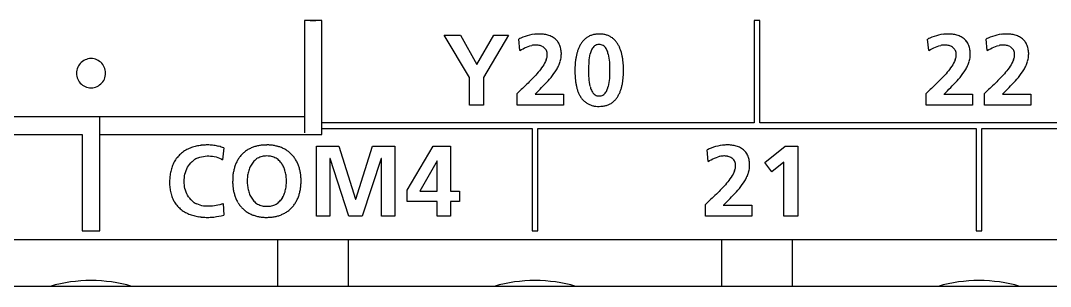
# Model space of a CAD drawing. Extents: x 168 to 388, y 259 to 356.
# Drawn here: x 300.75 to 318.42, y 277.77 to 282.32 of the extents above; entities that cross this region are included whole.
import ezdxf

# ---------------------------------------------------------------- set-up
doc = ezdxf.new("R2010")
doc.units = 0
doc.header["$MEASUREMENT"] = 0
doc.layers.get('0').update_dxf_attribs({"linetype": 'CONTINUOUS'})

msp = doc.modelspace()

# ---------------------------------------------------------------- linework, layer by layer
at = {"color": 7, "linetype": 'Continuous'}
for p, q in [((305.914, 282.318), (305.615, 282.318)), ((305.615, 282.318), (305.615, 280.398)), ((305.814, 282.317), (305.714, 282.317)), ((305.914, 280.368), (305.914, 282.318)), ((313.334, 282.318), (313.334, 280.568)), ((313.433, 282.318), (313.334, 282.318)), ((313.433, 280.568), (313.433, 282.318)), ((308.013, 282.068), (308.295, 282.068)), ((308.451, 281.344), (308.013, 282.068)), ((308.295, 282.068), (308.578, 281.565)), ((308.578, 281.565), (308.867, 282.068)), ((309.121, 282.068), (308.692, 281.344)), ((308.867, 282.068), (309.121, 282.068)), ((309.313, 281.804), (309.294, 282.003)), ((309.367, 282.036), (309.33, 282.02)), ((309.404, 282.049), (309.367, 282.036)), ((309.442, 282.06), (309.404, 282.049)), ((309.481, 282.07), (309.442, 282.06)), ((309.52, 282.078), (309.481, 282.07)), ((309.559, 282.084), (309.52, 282.078)), ((316.332, 281.804), (316.313, 282.003)), ((316.386, 282.036), (316.349, 282.02)), ((316.423, 282.049), (316.386, 282.036)), ((316.462, 282.06), (316.423, 282.049)), ((316.5, 282.07), (316.462, 282.06)), ((316.539, 282.078), (316.5, 282.07)), ((316.578, 282.084), (316.539, 282.078)), ((317.334, 281.804), (317.315, 282.003)), ((317.388, 282.036), (317.351, 282.02)), ((317.425, 282.049), (317.388, 282.036)), ((317.463, 282.06), (317.425, 282.049)), ((317.502, 282.07), (317.463, 282.06)), ((317.541, 282.078), (317.502, 282.07)), ((317.58, 282.084), (317.541, 282.078)), ((309.313, 281.804), (309.34, 281.821)), ((309.34, 281.821), (309.368, 281.837)), ((309.368, 281.837), (309.396, 281.852)), ((309.396, 281.852), (309.426, 281.865)), ((309.426, 281.865), (309.456, 281.876)), ((309.456, 281.876), (309.486, 281.886)), ((309.486, 281.886), (309.518, 281.893)), ((310.514, 281.716), (310.522, 281.75)), ((310.831, 281.745), (310.838, 281.711)), ((316.332, 281.804), (316.359, 281.821)), ((316.359, 281.821), (316.387, 281.837)), ((316.387, 281.837), (316.416, 281.852)), ((316.416, 281.852), (316.445, 281.865)), ((316.445, 281.865), (316.475, 281.876)), ((316.475, 281.876), (316.506, 281.886)), ((316.506, 281.886), (316.537, 281.893)), ((317.334, 281.804), (317.361, 281.821)), ((317.361, 281.821), (317.389, 281.837)), ((317.389, 281.837), (317.418, 281.852)), ((317.418, 281.852), (317.447, 281.865)), ((317.447, 281.865), (317.477, 281.876)), ((317.477, 281.876), (317.507, 281.886)), ((317.507, 281.886), (317.539, 281.893)), ((301.751, 281.564), (301.737, 281.542)), ((301.767, 281.585), (301.751, 281.564)), ((301.786, 281.603), (301.767, 281.585)), ((301.807, 281.62), (301.786, 281.603)), ((301.828, 281.634), (301.807, 281.62)), ((301.851, 281.646), (301.828, 281.634)), ((301.875, 281.655), (301.851, 281.646)), ((301.9, 281.662), (301.875, 281.655)), ((301.927, 281.667), (301.9, 281.662)), ((301.953, 281.668), (301.927, 281.667)), ((301.979, 281.667), (301.953, 281.668)), ((302.005, 281.663), (301.979, 281.667)), ((302.03, 281.656), (302.005, 281.663)), ((302.054, 281.647), (302.03, 281.656)), ((302.078, 281.635), (302.054, 281.647)), ((302.1, 281.621), (302.078, 281.635)), ((302.12, 281.605), (302.1, 281.621)), ((302.139, 281.587), (302.12, 281.605)), ((302.156, 281.566), (302.139, 281.587)), ((302.17, 281.544), (302.156, 281.566)), ((309.723, 281.563), (309.706, 281.536)), ((309.739, 281.591), (309.723, 281.563)), ((309.754, 281.619), (309.739, 281.591)), ((309.766, 281.649), (309.754, 281.619)), ((310.5, 281.542), (310.501, 281.577)), ((310.501, 281.577), (310.502, 281.611)), ((310.502, 281.611), (310.505, 281.646)), ((310.505, 281.646), (310.509, 281.681)), ((310.509, 281.681), (310.514, 281.716)), ((310.838, 281.711), (310.843, 281.676)), ((310.843, 281.676), (310.847, 281.641)), ((310.847, 281.641), (310.85, 281.606)), ((310.85, 281.606), (310.851, 281.571)), ((310.851, 281.571), (310.852, 281.536)), ((316.743, 281.563), (316.725, 281.536)), ((316.758, 281.591), (316.743, 281.563)), ((316.773, 281.619), (316.758, 281.591)), ((316.786, 281.649), (316.773, 281.619)), ((317.744, 281.563), (317.727, 281.536)), ((317.76, 281.591), (317.744, 281.563)), ((317.775, 281.619), (317.76, 281.591)), ((317.787, 281.649), (317.775, 281.619)), ((301.705, 281.443), (301.704, 281.417)), ((301.704, 281.417), (301.705, 281.391)), ((301.709, 281.469), (301.705, 281.443)), ((301.705, 281.391), (301.71, 281.365)), ((301.716, 281.494), (301.709, 281.469)), ((301.725, 281.519), (301.716, 281.494)), ((301.737, 281.542), (301.725, 281.519)), ((302.182, 281.522), (302.17, 281.544)), ((302.191, 281.497), (302.182, 281.522)), ((302.198, 281.472), (302.191, 281.497)), ((302.203, 281.446), (302.198, 281.472)), ((302.199, 281.367), (302.203, 281.393)), ((302.204, 281.42), (302.203, 281.446)), ((302.203, 281.393), (302.204, 281.419)), ((309.587, 281.385), (309.566, 281.361)), ((309.608, 281.409), (309.587, 281.385)), ((309.629, 281.433), (309.608, 281.409)), ((309.649, 281.458), (309.629, 281.433)), ((309.669, 281.483), (309.649, 281.458)), ((309.688, 281.509), (309.669, 281.483)), ((309.706, 281.536), (309.688, 281.509)), ((309.875, 281.378), (309.899, 281.41)), ((309.899, 281.41), (309.921, 281.443)), ((309.921, 281.443), (309.943, 281.476)), ((310.499, 281.507), (310.5, 281.542)), ((310.499, 281.472), (310.499, 281.507)), ((310.499, 281.437), (310.499, 281.472)), ((310.499, 281.402), (310.499, 281.437)), ((310.5, 281.367), (310.499, 281.402)), ((310.852, 281.397), (310.851, 281.362)), ((310.852, 281.536), (310.853, 281.501)), ((310.853, 281.432), (310.852, 281.397)), ((310.853, 281.501), (310.853, 281.466)), ((310.853, 281.466), (310.853, 281.432)), ((316.606, 281.385), (316.585, 281.361)), ((316.628, 281.409), (316.606, 281.385)), ((316.648, 281.433), (316.628, 281.409)), ((316.669, 281.458), (316.648, 281.433)), ((316.688, 281.483), (316.669, 281.458)), ((316.707, 281.509), (316.688, 281.483)), ((316.725, 281.536), (316.707, 281.509)), ((316.894, 281.378), (316.918, 281.41)), ((316.918, 281.41), (316.941, 281.443)), ((316.941, 281.443), (316.962, 281.476)), ((317.608, 281.385), (317.587, 281.361)), ((317.629, 281.409), (317.608, 281.385)), ((317.65, 281.433), (317.629, 281.409)), ((317.67, 281.458), (317.65, 281.433)), ((317.69, 281.483), (317.67, 281.458)), ((317.709, 281.509), (317.69, 281.483)), ((317.727, 281.536), (317.709, 281.509)), ((317.896, 281.378), (317.92, 281.41)), ((317.92, 281.41), (317.942, 281.443)), ((317.942, 281.443), (317.964, 281.476)), ((301.71, 281.365), (301.717, 281.339)), ((301.717, 281.339), (301.726, 281.315)), ((301.726, 281.315), (301.738, 281.293)), ((301.738, 281.293), (301.752, 281.271)), ((301.752, 281.271), (301.769, 281.25)), ((301.769, 281.25), (301.788, 281.232)), ((301.788, 281.232), (301.808, 281.215)), ((301.808, 281.215), (301.83, 281.201)), ((302.057, 281.191), (302.08, 281.202)), ((302.08, 281.202), (302.102, 281.217)), ((302.102, 281.217), (302.121, 281.233)), ((302.121, 281.233), (302.14, 281.251)), ((302.14, 281.251), (302.157, 281.272)), ((302.157, 281.272), (302.171, 281.294)), ((302.171, 281.294), (302.183, 281.317)), ((302.183, 281.317), (302.192, 281.341)), ((302.192, 281.341), (302.199, 281.367)), ((308.451, 280.87), (308.451, 281.344)), ((308.692, 281.344), (308.692, 280.87)), ((309.407, 281.202), (309.384, 281.18)), ((309.43, 281.224), (309.407, 281.202)), ((309.454, 281.246), (309.43, 281.224)), ((309.476, 281.269), (309.454, 281.246)), ((309.499, 281.291), (309.476, 281.269)), ((309.522, 281.314), (309.499, 281.291)), ((309.544, 281.337), (309.522, 281.314)), ((309.566, 281.361), (309.544, 281.337)), ((309.716, 281.199), (309.744, 281.228)), ((309.744, 281.228), (309.771, 281.257)), ((309.771, 281.257), (309.798, 281.286)), ((309.798, 281.286), (309.825, 281.316)), ((309.825, 281.316), (309.85, 281.347)), ((309.85, 281.347), (309.875, 281.378)), ((310.502, 281.332), (310.5, 281.367)), ((310.504, 281.297), (310.502, 281.332)), ((310.508, 281.262), (310.504, 281.297)), ((310.513, 281.227), (310.508, 281.262)), ((310.52, 281.193), (310.513, 281.227)), ((310.838, 281.223), (310.831, 281.189)), ((310.843, 281.257), (310.838, 281.223)), ((310.847, 281.292), (310.843, 281.257)), ((310.85, 281.327), (310.847, 281.292)), ((310.851, 281.362), (310.85, 281.327)), ((316.427, 281.202), (316.403, 281.18)), ((316.45, 281.224), (316.427, 281.202)), ((316.473, 281.246), (316.45, 281.224)), ((316.496, 281.269), (316.473, 281.246)), ((316.518, 281.291), (316.496, 281.269)), ((316.541, 281.314), (316.518, 281.291)), ((316.563, 281.337), (316.541, 281.314)), ((316.585, 281.361), (316.563, 281.337)), ((316.736, 281.199), (316.763, 281.228)), ((316.763, 281.228), (316.791, 281.257)), ((316.791, 281.257), (316.817, 281.286)), ((316.817, 281.286), (316.844, 281.316)), ((316.844, 281.316), (316.869, 281.347)), ((316.869, 281.347), (316.894, 281.378)), ((317.428, 281.202), (317.405, 281.18)), ((317.452, 281.224), (317.428, 281.202)), ((317.475, 281.246), (317.452, 281.224)), ((317.498, 281.269), (317.475, 281.246)), ((317.52, 281.291), (317.498, 281.269)), ((317.543, 281.314), (317.52, 281.291)), ((317.565, 281.337), (317.543, 281.314)), ((317.587, 281.361), (317.565, 281.337)), ((317.737, 281.199), (317.765, 281.228)), ((317.765, 281.228), (317.792, 281.257)), ((317.792, 281.257), (317.819, 281.286)), ((317.819, 281.286), (317.846, 281.316)), ((317.846, 281.316), (317.871, 281.347)), ((317.871, 281.347), (317.896, 281.378)), ((301.83, 281.201), (301.854, 281.189)), ((301.854, 281.189), (301.878, 281.18)), ((301.878, 281.18), (301.903, 281.174)), ((301.903, 281.174), (301.929, 281.17)), ((301.929, 281.17), (301.955, 281.169)), ((301.955, 281.169), (301.982, 281.17)), ((301.982, 281.17), (302.008, 281.174)), ((302.008, 281.174), (302.033, 281.181)), ((302.033, 281.181), (302.057, 281.191)), ((309.29, 281.093), (309.266, 281.071)), ((309.266, 280.87), (309.266, 281.071)), ((309.313, 281.115), (309.29, 281.093)), ((309.337, 281.136), (309.313, 281.115)), ((309.36, 281.158), (309.337, 281.136)), ((309.384, 281.18), (309.36, 281.158)), ((309.574, 281.059), (310.063, 281.059)), ((309.575, 281.059), (309.603, 281.087)), ((309.603, 281.087), (309.632, 281.115)), ((309.632, 281.115), (309.66, 281.143)), ((309.66, 281.143), (309.688, 281.171)), ((309.688, 281.171), (309.716, 281.199)), ((310.063, 281.059), (310.063, 280.87)), ((316.309, 281.093), (316.286, 281.071)), ((316.286, 280.87), (316.286, 281.071)), ((316.332, 281.115), (316.309, 281.093)), ((316.356, 281.136), (316.332, 281.115)), ((316.38, 281.158), (316.356, 281.136)), ((316.403, 281.18), (316.38, 281.158)), ((316.593, 281.059), (317.083, 281.059)), ((316.594, 281.06), (316.622, 281.087)), ((316.622, 281.087), (316.651, 281.115)), ((316.651, 281.115), (316.679, 281.143)), ((316.679, 281.143), (316.708, 281.171)), ((316.708, 281.171), (316.736, 281.199)), ((317.083, 281.059), (317.083, 280.87)), ((317.311, 281.093), (317.288, 281.071)), ((317.288, 280.87), (317.288, 281.071)), ((317.334, 281.115), (317.311, 281.093)), ((317.358, 281.136), (317.334, 281.115)), ((317.381, 281.158), (317.358, 281.136)), ((317.405, 281.18), (317.381, 281.158)), ((317.595, 281.059), (318.084, 281.059)), ((317.596, 281.059), (317.624, 281.087)), ((317.624, 281.087), (317.653, 281.115)), ((317.653, 281.115), (317.681, 281.143)), ((317.681, 281.143), (317.709, 281.171)), ((317.709, 281.171), (317.737, 281.199)), ((318.084, 281.059), (318.084, 280.87)), ((308.692, 280.87), (308.451, 280.87)), ((310.063, 280.87), (309.266, 280.87)), ((317.083, 280.87), (316.286, 280.87)), ((318.084, 280.87), (317.288, 280.87)), ((305.615, 280.668), (298.294, 280.668)), ((302.104, 278.718), (302.104, 280.668)), ((313.334, 280.568), (305.914, 280.568)), ((320.953, 280.568), (313.433, 280.568)), ((297.995, 280.368), (301.804, 280.368)), ((301.804, 280.368), (301.804, 278.718)), ((302.104, 280.368), (305.914, 280.368)), ((305.914, 280.468), (309.524, 280.468)), ((309.524, 280.468), (309.524, 278.718)), ((309.624, 280.468), (317.144, 280.468)), ((309.624, 278.718), (309.624, 280.468)), ((317.144, 280.468), (317.144, 278.718)), ((317.244, 278.718), (317.244, 280.468)), ((317.244, 280.468), (324.764, 280.468)), ((305.824, 278.97), (305.824, 280.168)), ((305.824, 280.168), (306.209, 280.168)), ((306.209, 280.168), (306.494, 279.26)), ((306.497, 279.26), (306.782, 280.168)), ((306.782, 280.168), (307.167, 280.168)), ((307.167, 280.168), (307.167, 278.97)), ((307.379, 279.413), (307.827, 280.168)), ((307.827, 280.168), (308.126, 280.168)), ((308.126, 280.168), (308.126, 279.397)), ((312.636, 280.149), (312.599, 280.135)), ((312.674, 280.16), (312.636, 280.149)), ((312.713, 280.17), (312.674, 280.16)), ((312.752, 280.177), (312.713, 280.17)), ((312.791, 280.183), (312.752, 280.177)), ((313.519, 279.887), (313.87, 280.168)), ((313.87, 280.168), (314.083, 280.168)), ((314.083, 280.168), (314.083, 278.97)), ((303.793, 279.969), (303.822, 279.98)), ((303.822, 279.98), (303.852, 279.988)), ((303.852, 279.988), (303.883, 279.994)), ((303.883, 279.994), (303.914, 279.998)), ((303.914, 279.998), (303.945, 280)), ((303.945, 280), (303.976, 280)), ((303.976, 280), (304.007, 279.998)), ((304.007, 279.998), (304.038, 279.995)), ((304.038, 279.995), (304.069, 279.99)), ((304.069, 279.99), (304.099, 279.983)), ((304.099, 279.983), (304.129, 279.974)), ((304.129, 279.974), (304.158, 279.963)), ((304.231, 280.139), (304.213, 279.936)), ((312.545, 279.904), (312.526, 280.103)), ((312.599, 280.135), (312.562, 280.12)), ((312.656, 279.964), (312.686, 279.975)), ((312.686, 279.975), (312.717, 279.985)), ((303.597, 279.778), (303.611, 279.806)), ((303.611, 279.806), (303.627, 279.832)), ((303.627, 279.832), (303.646, 279.857)), ((303.646, 279.857), (303.666, 279.881)), ((304.158, 279.963), (304.186, 279.951)), ((304.186, 279.951), (304.213, 279.936)), ((306.058, 279.959), (306.054, 279.955)), ((306.054, 279.955), (306.054, 278.97)), ((306.38, 278.97), (306.058, 279.959)), ((306.933, 279.959), (306.61, 278.97)), ((306.937, 279.959), (306.933, 279.959)), ((306.937, 278.97), (306.937, 279.959)), ((307.892, 279.917), (307.595, 279.397)), ((307.896, 279.917), (307.892, 279.917)), ((307.896, 279.397), (307.896, 279.917)), ((312.545, 279.904), (312.571, 279.92)), ((312.571, 279.92), (312.598, 279.936)), ((312.598, 279.936), (312.627, 279.95)), ((312.627, 279.95), (312.656, 279.964)), ((313.64, 279.73), (313.519, 279.887)), ((313.842, 279.895), (313.64, 279.73)), ((313.842, 278.97), (313.842, 279.895)), ((303.553, 279.597), (303.556, 279.628)), ((303.556, 279.628), (303.56, 279.659)), ((303.56, 279.659), (303.566, 279.69)), ((303.566, 279.69), (303.575, 279.72)), ((303.575, 279.72), (303.585, 279.749)), ((303.585, 279.749), (303.597, 279.778)), ((312.939, 279.635), (312.92, 279.609)), ((312.956, 279.663), (312.939, 279.635)), ((312.972, 279.69), (312.956, 279.663)), ((312.986, 279.719), (312.972, 279.69)), ((312.999, 279.748), (312.986, 279.719)), ((303.552, 279.566), (303.553, 279.597)), ((303.553, 279.534), (303.552, 279.566)), ((303.556, 279.503), (303.553, 279.534)), ((303.56, 279.473), (303.556, 279.503)), ((303.566, 279.442), (303.56, 279.473)), ((303.574, 279.412), (303.566, 279.442)), ((312.776, 279.437), (312.754, 279.414)), ((312.798, 279.461), (312.776, 279.437)), ((312.82, 279.484), (312.798, 279.461)), ((312.841, 279.508), (312.82, 279.484)), ((312.862, 279.533), (312.841, 279.508)), ((312.882, 279.558), (312.862, 279.533)), ((312.901, 279.583), (312.882, 279.558)), ((312.92, 279.609), (312.901, 279.583)), ((313.057, 279.416), (313.082, 279.446)), ((313.082, 279.446), (313.107, 279.478)), ((313.107, 279.478), (313.131, 279.509)), ((313.131, 279.509), (313.154, 279.542)), ((313.154, 279.542), (313.175, 279.576)), ((303.585, 279.383), (303.574, 279.412)), ((303.597, 279.354), (303.585, 279.383)), ((303.611, 279.327), (303.597, 279.354)), ((303.628, 279.3), (303.611, 279.327)), ((306.494, 279.26), (306.497, 279.26)), ((307.379, 279.219), (307.379, 279.413)), ((307.595, 279.397), (307.896, 279.397)), ((308.126, 279.397), (308.279, 279.397)), ((308.279, 279.397), (308.279, 279.219)), ((312.593, 279.258), (312.569, 279.236)), ((312.616, 279.28), (312.593, 279.258)), ((312.64, 279.301), (312.616, 279.28)), ((312.663, 279.324), (312.64, 279.301)), ((312.686, 279.346), (312.663, 279.324)), ((312.709, 279.368), (312.686, 279.346)), ((312.732, 279.391), (312.709, 279.368)), ((312.754, 279.414), (312.732, 279.391)), ((312.892, 279.243), (312.921, 279.271)), ((312.921, 279.271), (312.949, 279.299)), ((312.949, 279.299), (312.976, 279.328)), ((312.976, 279.328), (313.004, 279.357)), ((313.004, 279.357), (313.031, 279.386)), ((313.031, 279.386), (313.057, 279.416)), ((303.796, 279.167), (303.767, 279.179)), ((303.825, 279.157), (303.796, 279.167)), ((303.855, 279.149), (303.825, 279.157)), ((303.886, 279.143), (303.855, 279.149)), ((303.916, 279.139), (303.886, 279.143)), ((303.948, 279.138), (303.916, 279.139)), ((303.979, 279.138), (303.948, 279.138)), ((304.01, 279.139), (303.979, 279.138)), ((304.041, 279.142), (304.01, 279.139)), ((304.072, 279.146), (304.041, 279.142)), ((304.102, 279.151), (304.072, 279.146)), ((304.132, 279.157), (304.102, 279.151)), ((304.162, 279.165), (304.132, 279.157)), ((304.192, 279.175), (304.162, 279.165)), ((304.222, 279.188), (304.232, 278.987)), ((307.896, 279.219), (307.379, 279.219)), ((307.896, 278.97), (307.896, 279.219)), ((308.126, 279.219), (308.126, 278.97)), ((308.279, 279.219), (308.126, 279.219)), ((312.522, 279.192), (312.499, 279.17)), ((312.499, 278.97), (312.499, 279.17)), ((312.546, 279.214), (312.522, 279.192)), ((312.569, 279.236), (312.546, 279.214)), ((312.806, 279.158), (313.295, 279.158)), ((312.807, 279.159), (312.835, 279.187)), ((312.835, 279.187), (312.864, 279.215)), ((312.864, 279.215), (312.892, 279.243)), ((313.295, 279.158), (313.295, 278.97)), ((304.061, 278.955), (304.105, 278.961)), ((304.105, 278.961), (304.147, 278.969)), ((304.147, 278.969), (304.19, 278.977)), ((304.19, 278.977), (304.232, 278.987)), ((306.054, 278.97), (305.824, 278.97)), ((306.61, 278.97), (306.38, 278.97)), ((307.167, 278.97), (306.937, 278.97)), ((308.126, 278.97), (307.896, 278.97)), ((313.295, 278.97), (312.499, 278.97)), ((314.083, 278.97), (313.842, 278.97)), ((205.465, 278.567), (385.715, 278.567)), ((301.804, 278.718), (302.104, 278.718)), ((305.155, 278.567), (305.155, 277.767)), ((306.375, 277.767), (306.375, 278.567)), ((309.524, 278.718), (309.624, 278.718)), ((312.775, 278.567), (312.775, 277.767)), ((313.995, 277.767), (313.995, 278.567)), ((317.144, 278.718), (317.244, 278.718)), ((385.315, 277.767), (205.865, 277.767))]:
    msp.add_line(p, q, dxfattribs=at)
for centre, radius, start, end in [((309.652, 281.32), 0.769, 93.9464, 96.9137), ((309.65, 281.346), 0.743, 90.8875, 93.9559), ((309.649, 281.418), 0.671, 87.505, 90.9029), ((309.653, 281.509), 0.58, 83.5752, 87.5086), ((309.662, 281.584), 0.504, 79.0558, 83.5806), ((310.664, 281.711), 0.377, 96.8376, 105.3961), ((310.674, 281.628), 0.461, 89.828, 96.8325), ((310.676, 281.619), 0.47, 83.1755, 90.0457), ((310.684, 281.686), 0.403, 75.1672, 83.1773), ((316.671, 281.32), 0.769, 93.9486, 96.9154), ((316.669, 281.346), 0.743, 90.8881, 93.956), ((316.668, 281.418), 0.671, 87.5065, 90.9041), ((316.672, 281.509), 0.58, 83.5738, 87.5089), ((316.681, 281.585), 0.504, 79.0513, 83.5805), ((317.672, 281.322), 0.767, 93.9481, 96.9227), ((317.671, 281.349), 0.74, 90.8768, 93.9589), ((317.67, 281.419), 0.67, 87.4854, 90.8906), ((317.674, 281.509), 0.579, 83.5529, 87.4885), ((317.682, 281.585), 0.504, 79.0344, 83.5606), ((309.647, 281.306), 0.781, 113.9152, 116.8344), ((309.674, 281.647), 0.441, 73.9413, 79.0579), ((309.689, 281.702), 0.383, 67.9968, 73.9476), ((309.706, 281.743), 0.338, 61.2518, 67.9933), ((309.723, 281.774), 0.304, 53.7324, 61.2395), ((309.735, 281.791), 0.283, 45.6615, 53.7334), ((309.739, 281.795), 0.277, 37.5381, 45.6416), ((309.733, 281.79), 0.285, 29.4681, 37.4805), ((309.716, 281.781), 0.305, 21.9738, 29.4611), ((310.735, 281.684), 0.442, 143.041, 150.3504), ((310.685, 281.721), 0.379, 134.4982, 143.0212), ((310.655, 281.752), 0.336, 124.881, 134.4877), ((310.649, 281.76), 0.326, 114.9814, 124.8712), ((310.655, 281.746), 0.341, 105.419, 114.8812), ((310.674, 281.766), 0.144, 88.5404, 102.4683), ((310.675, 281.77), 0.141, 74.7664, 88.9989), ((310.696, 281.731), 0.356, 66.0956, 75.1718), ((310.707, 281.758), 0.327, 56.1181, 66.0039), ((310.705, 281.755), 0.331, 46.3591, 56.1283), ((310.681, 281.73), 0.365, 37.4754, 46.3097), ((310.637, 281.696), 0.421, 29.7819, 37.4498), ((316.666, 281.306), 0.781, 113.9152, 116.8341), ((316.693, 281.647), 0.44, 73.9293, 79.0518), ((316.709, 281.702), 0.383, 67.9757, 73.9368), ((316.726, 281.744), 0.338, 61.2184, 67.9728), ((316.742, 281.774), 0.303, 53.6818, 61.2032), ((316.755, 281.791), 0.282, 45.6015, 53.6862), ((316.758, 281.795), 0.277, 37.4945, 45.579), ((316.752, 281.791), 0.285, 29.4243, 37.4388), ((316.735, 281.781), 0.305, 21.9337, 29.4173), ((317.668, 281.306), 0.781, 113.9179, 116.8364), ((317.694, 281.647), 0.441, 73.9412, 79.0347), ((317.71, 281.702), 0.383, 67.9979, 73.9473), ((317.727, 281.743), 0.338, 61.2555, 67.9952), ((317.744, 281.774), 0.304, 53.7378, 61.2434), ((317.756, 281.791), 0.283, 45.6695, 53.7396), ((317.76, 281.795), 0.277, 37.5376, 45.6482), ((317.754, 281.79), 0.285, 29.4697, 37.4805), ((317.737, 281.781), 0.305, 21.9762, 29.4623), ((309.593, 281.508), 0.393, 96.4351, 101.114), ((309.59, 281.538), 0.362, 91.4104, 96.4846), ((309.588, 281.605), 0.295, 85.1863, 91.4114), ((309.591, 281.642), 0.258, 78.0118, 85.13), ((309.596, 281.663), 0.236, 70.2871, 78.0656), ((309.607, 281.693), 0.204, 61.3154, 70.311), ((309.622, 281.72), 0.174, 50.7667, 61.3403), ((309.637, 281.738), 0.15, 38.5333, 50.7607), ((309.645, 281.745), 0.139, 25.2652, 38.4788), ((309.641, 281.744), 0.143, 12.3498, 25.1732), ((309.622, 281.74), 0.163, 1.0634, 12.3174), ((309.588, 281.739), 0.197, 351.7008, 1.0339), ((309.685, 281.768), 0.338, 15.2222, 21.9774), ((309.629, 281.753), 0.395, 9.4227, 15.1932), ((309.564, 281.742), 0.462, 4.5441, 9.4863), ((309.589, 281.743), 0.436, 354.2544, 359.4835), ((309.575, 281.743), 0.451, 359.4792, 4.5495), ((311.153, 281.526), 0.89, 165.7793, 169.4072), ((311.021, 281.56), 0.754, 161.5127, 165.7966), ((310.908, 281.598), 0.635, 156.4429, 161.5265), ((310.81, 281.641), 0.528, 150.3349, 156.4476), ((310.943, 281.647), 0.434, 161.6814, 166.3009), ((310.841, 281.681), 0.327, 155.574, 161.7135), ((310.755, 281.72), 0.232, 146.9413, 155.5971), ((310.7, 281.756), 0.166, 134.9866, 147.0634), ((310.675, 281.781), 0.13, 119.3814, 134.7749), ((310.669, 281.792), 0.118, 102.5815, 119.3493), ((310.679, 281.787), 0.124, 58.293, 74.5102), ((310.673, 281.777), 0.135, 43.4561, 58.3417), ((310.643, 281.749), 0.176, 31.9617, 43.3317), ((310.588, 281.714), 0.241, 23.7548, 32.0575), ((310.5, 281.675), 0.338, 17.8727, 23.804), ((310.396, 281.641), 0.447, 13.4005, 17.8827), ((310.563, 281.654), 0.506, 23.4149, 29.7935), ((310.466, 281.612), 0.611, 18.1379, 23.4182), ((310.347, 281.572), 0.737, 13.7807, 18.1621), ((310.202, 281.537), 0.887, 10.1464, 13.7878), ((316.612, 281.509), 0.392, 96.4346, 101.1281), ((316.609, 281.54), 0.36, 91.3812, 96.4845), ((316.608, 281.606), 0.294, 85.1374, 91.3802), ((316.61, 281.642), 0.258, 77.9685, 85.0842), ((316.615, 281.663), 0.236, 70.2381, 78.0204), ((316.626, 281.694), 0.204, 61.2621, 70.2621), ((316.641, 281.72), 0.174, 50.709, 61.2877), ((316.656, 281.738), 0.15, 38.4738, 50.7035), ((316.664, 281.745), 0.139, 25.209, 38.4184), ((316.66, 281.744), 0.143, 12.3017, 25.115), ((316.641, 281.74), 0.163, 1.0271, 12.2686), ((316.607, 281.739), 0.197, 351.6827, 0.9991), ((316.704, 281.768), 0.338, 15.1886, 21.9363), ((316.648, 281.753), 0.396, 9.3996, 15.16), ((316.582, 281.742), 0.462, 4.531, 9.463), ((316.608, 281.743), 0.437, 354.2627, 359.4832), ((316.593, 281.743), 0.452, 359.4793, 4.5375), ((317.614, 281.509), 0.392, 96.4367, 101.1301), ((317.611, 281.54), 0.36, 91.3791, 96.483), ((317.609, 281.606), 0.294, 85.1372, 91.3804), ((317.612, 281.642), 0.258, 77.9666, 85.082), ((317.617, 281.663), 0.236, 70.2359, 78.0182), ((317.628, 281.694), 0.204, 61.262, 70.2622), ((317.643, 281.72), 0.174, 50.7065, 61.2852), ((317.657, 281.738), 0.15, 38.4713, 50.701), ((317.666, 281.745), 0.139, 25.209, 38.4184), ((317.662, 281.744), 0.143, 12.2985, 25.1114), ((317.643, 281.74), 0.163, 1.0274, 12.2687), ((317.609, 281.739), 0.197, 351.6829, 0.9989), ((317.706, 281.768), 0.338, 15.2263, 21.9806), ((317.65, 281.753), 0.395, 9.4267, 15.197), ((317.585, 281.742), 0.462, 4.5473, 9.4888), ((317.61, 281.743), 0.436, 354.2559, 359.4838), ((317.596, 281.743), 0.451, 359.4806, 4.5557), ((309.45, 281.769), 0.339, 339.1714, 344.6014), ((309.529, 281.748), 0.257, 344.5436, 351.7138), ((309.442, 281.793), 0.592, 335.3395, 339.1958), ((309.511, 281.767), 0.518, 339.1803, 343.5865), ((309.582, 281.747), 0.444, 343.5813, 348.713), ((309.608, 281.741), 0.418, 348.796, 354.2585), ((311.602, 281.468), 1.344, 175.2761, 177.6792), ((311.44, 281.482), 1.181, 172.5625, 175.2963), ((311.282, 281.502), 1.022, 169.4071, 172.5664), ((310.05, 281.509), 1.041, 7.0616, 10.1508), ((309.877, 281.488), 1.215, 4.416, 7.073), ((309.687, 281.473), 1.406, 2.1228, 4.4189), ((316.469, 281.769), 0.339, 339.1765, 344.5977), ((316.548, 281.748), 0.257, 344.5364, 351.6933), ((316.461, 281.793), 0.592, 335.3604, 339.2158), ((316.53, 281.767), 0.518, 339.2006, 343.6045), ((316.6, 281.747), 0.445, 343.6016, 348.729), ((316.627, 281.741), 0.418, 348.8097, 354.2659), ((317.47, 281.769), 0.339, 339.1743, 344.5953), ((317.549, 281.748), 0.257, 344.5365, 351.6932), ((317.463, 281.793), 0.592, 335.3425, 339.1983), ((317.532, 281.767), 0.518, 339.1832, 343.5891), ((317.603, 281.747), 0.444, 343.5851, 348.7161), ((317.629, 281.741), 0.418, 348.7975, 354.2588), ((309.282, 281.873), 0.771, 328.997, 331.956), ((309.368, 281.827), 0.673, 331.9521, 335.3401), ((311.545, 281.47), 1.287, 177.6737, 180.1825), ((311.793, 281.46), 1.534, 179.8059, 181.9104), ((311.848, 281.461), 1.589, 181.881, 183.9129), ((309.728, 281.459), 1.365, 355.6668, 358.0319), ((309.528, 281.467), 1.565, 0.0625, 2.1258), ((309.535, 281.466), 1.557, 358.032, 0.1051), ((316.301, 281.873), 0.77, 329.0173, 331.9775), ((316.387, 281.827), 0.673, 331.9745, 335.3627), ((317.303, 281.873), 0.771, 329.0011, 331.9599), ((317.389, 281.827), 0.673, 331.9561, 335.3439), ((311.515, 281.438), 1.255, 183.9051, 186.4769), ((311.297, 281.413), 1.037, 186.48, 189.5941), ((311.135, 281.385), 0.872, 189.5811, 193.2837), ((310.213, 281.399), 0.876, 346.1485, 349.8351), ((310.063, 281.426), 1.028, 349.8329, 352.9725), ((309.901, 281.446), 1.191, 352.9579, 355.6693), ((310.982, 281.349), 0.715, 193.2816, 197.7964), ((310.857, 281.309), 0.584, 197.7734, 203.3039), ((310.763, 281.268), 0.481, 203.2948, 210.0045), ((310.692, 281.227), 0.399, 209.9983, 218.0913), ((310.953, 281.293), 0.445, 192.9963, 197.4985), ((310.847, 281.26), 0.334, 197.4908, 203.489), ((310.759, 281.221), 0.237, 203.4325, 211.8812), ((310.704, 281.186), 0.172, 211.7844, 223.4114), ((310.674, 281.159), 0.132, 223.5529, 238.7541), ((310.668, 281.149), 0.12, 238.707, 255.3359), ((310.673, 281.171), 0.143, 255.5949, 269.584), ((310.675, 281.177), 0.149, 269.089, 282.5556), ((310.68, 281.153), 0.125, 282.664, 298.6978), ((310.676, 281.16), 0.133, 298.6914, 313.7924), ((310.653, 281.183), 0.165, 314.0239, 326.154), ((310.603, 281.217), 0.225, 326.0585, 334.9564), ((310.521, 281.256), 0.316, 334.9427, 341.4379), ((310.422, 281.289), 0.421, 341.4102, 346.172), ((310.638, 281.242), 0.421, 322.4783, 330.043), ((310.566, 281.284), 0.503, 330.0333, 336.4472), ((310.47, 281.325), 0.608, 336.4426, 341.7558), ((310.354, 281.364), 0.73, 341.7348, 346.1584), ((310.653, 281.196), 0.349, 218.1015, 227.3458), ((310.636, 281.179), 0.324, 227.4482, 237.4011), ((310.636, 281.179), 0.324, 237.3996, 247.3523), ((310.651, 281.216), 0.365, 247.3933, 256.2439), ((310.664, 281.269), 0.42, 256.2491, 263.944), ((310.673, 281.351), 0.502, 263.9424, 270.3736), ((310.675, 281.338), 0.488, 270.1555, 276.7638), ((310.685, 281.251), 0.401, 276.7672, 284.8153), ((310.697, 281.206), 0.355, 284.8272, 293.9242), ((310.707, 281.182), 0.329, 294.0118, 303.8352), ((310.706, 281.184), 0.331, 303.8286, 313.5877), ((310.681, 281.209), 0.366, 313.6282, 322.4543), ((303.891, 279.55), 0.631, 109.8381, 113.7858), ((303.906, 279.508), 0.676, 106.1539, 109.8395), ((303.92, 279.46), 0.725, 102.7194, 106.1527), ((303.935, 279.395), 0.792, 99.5756, 102.7189), ((303.948, 279.317), 0.871, 96.7193, 99.5764), ((303.954, 279.27), 0.919, 94.026, 96.7369), ((303.955, 279.253), 0.936, 91.3654, 94.0264), ((303.955, 279.27), 0.919, 88.6793, 91.3893), ((303.957, 279.472), 0.717, 85.0342, 88.5058), ((303.949, 279.362), 0.827, 82.1003, 85.1109), ((303.946, 279.343), 0.846, 79.1753, 82.1169), ((303.954, 279.384), 0.805, 76.0667, 79.1879), ((303.973, 279.46), 0.727, 72.6468, 76.0736), ((304.003, 279.555), 0.627, 68.678, 72.6168), ((304.914, 279.653), 0.528, 111.63, 118.6186), ((304.931, 279.612), 0.573, 105.1928, 111.6343), ((304.952, 279.532), 0.656, 99.5394, 105.1679), ((304.967, 279.446), 0.743, 94.6267, 99.5962), ((304.965, 279.471), 0.717, 89.506, 94.6349), ((304.977, 279.492), 0.697, 85.1563, 90.4495), ((304.976, 279.472), 0.717, 80.0173, 85.1662), ((304.99, 279.548), 0.639, 74.292, 80.0648), ((305.008, 279.616), 0.569, 67.7734, 74.2649), ((305.023, 279.651), 0.531, 60.8224, 67.7771), ((312.884, 279.42), 0.769, 93.9488, 96.9168), ((312.882, 279.446), 0.743, 90.8869, 93.9566), ((312.881, 279.518), 0.671, 87.5047, 90.9032), ((312.885, 279.609), 0.58, 83.5736, 87.5071), ((312.894, 279.684), 0.504, 79.0542, 83.5793), ((312.906, 279.746), 0.441, 73.9398, 79.0559), ((312.922, 279.801), 0.383, 67.997, 73.9475), ((312.938, 279.843), 0.338, 61.252, 67.9931), ((303.838, 279.648), 0.52, 141.5221, 146.3124), ((303.835, 279.65), 0.516, 136.6998, 141.5234), ((303.831, 279.653), 0.511, 131.8258, 136.6987), ((303.839, 279.644), 0.523, 127.0603, 131.8186), ((303.847, 279.634), 0.536, 122.421, 127.0632), ((303.861, 279.612), 0.562, 117.9781, 122.4095), ((303.876, 279.584), 0.594, 113.7902, 117.981), ((303.936, 279.626), 0.371, 112.6269, 117.4331), ((304.913, 279.674), 0.511, 141.2627, 148.4794), ((304.894, 279.689), 0.487, 133.6856, 141.2574), ((304.892, 279.691), 0.484, 126.06, 133.6847), ((304.901, 279.679), 0.499, 118.6286, 126.0218), ((304.955, 279.716), 0.282, 111.5177, 119.8439), ((304.96, 279.701), 0.298, 103.5739, 111.4659), ((304.966, 279.676), 0.324, 96.3085, 103.5657), ((304.971, 279.631), 0.369, 89.9299, 96.3097), ((304.972, 279.631), 0.369, 83.7361, 90.0685), ((304.977, 279.675), 0.324, 76.487, 83.738), ((304.983, 279.701), 0.298, 68.5904, 76.4785), ((304.989, 279.716), 0.282, 60.2122, 68.5387), ((305.034, 279.672), 0.507, 53.539, 60.8141), ((305.04, 279.681), 0.496, 46.0699, 53.5054), ((305.037, 279.678), 0.501, 38.6976, 46.0674), ((305.019, 279.663), 0.524, 31.6547, 38.6959), ((312.879, 279.406), 0.782, 113.9155, 116.834), ((312.834, 279.566), 0.435, 101.3162, 105.6587), ((312.826, 279.608), 0.393, 96.6219, 101.303), ((312.823, 279.637), 0.363, 91.5974, 96.6642), ((312.821, 279.704), 0.296, 85.3984, 91.5993), ((312.823, 279.741), 0.259, 78.2465, 85.3477), ((312.828, 279.762), 0.237, 70.5518, 78.2964), ((312.839, 279.793), 0.205, 61.3295, 70.5874), ((312.854, 279.82), 0.174, 50.7809, 61.3509), ((312.955, 279.873), 0.304, 53.7318, 61.2385), ((312.968, 279.891), 0.283, 45.6638, 53.7351), ((312.971, 279.894), 0.277, 37.5382, 45.6427), ((312.965, 279.89), 0.285, 29.4697, 37.4814), ((312.948, 279.88), 0.305, 21.9752, 29.4623), ((312.917, 279.868), 0.338, 15.2222, 21.9774), ((303.943, 279.597), 0.637, 159.5207, 163.4318), ((303.905, 279.611), 0.596, 155.347, 159.5225), ((303.875, 279.625), 0.564, 150.9218, 155.3394), ((303.855, 279.636), 0.541, 146.3184, 150.9226), ((303.937, 279.628), 0.371, 132.183, 136.9972), ((303.932, 279.633), 0.364, 127.2783, 132.1848), ((303.932, 279.634), 0.363, 122.3595, 127.2727), ((303.932, 279.634), 0.363, 117.444, 122.3594), ((305.059, 279.61), 0.671, 161.3325, 166.833), ((304.994, 279.632), 0.603, 155.2102, 161.336), ((304.946, 279.654), 0.55, 148.5003, 155.2087), ((305.1, 279.619), 0.459, 155.5656, 160.692), ((305.054, 279.64), 0.408, 149.8152, 155.5756), ((305.013, 279.663), 0.362, 143.3134, 149.8179), ((304.983, 279.685), 0.324, 136.0631, 143.318), ((304.965, 279.703), 0.298, 128.204, 136.0333), ((304.954, 279.716), 0.282, 119.8411, 128.1863), ((304.989, 279.716), 0.282, 51.8703, 60.2162), ((304.979, 279.703), 0.298, 43.9648, 51.851), ((304.96, 279.685), 0.325, 36.5592, 43.9336), ((304.929, 279.663), 0.362, 30.0727, 36.5635), ((304.889, 279.639), 0.409, 24.3277, 30.0754), ((304.843, 279.618), 0.46, 19.2217, 24.3376), ((304.989, 279.644), 0.56, 25.0439, 31.6364), ((304.946, 279.625), 0.607, 18.9572, 25.0422), ((304.889, 279.605), 0.667, 13.4242, 18.96), ((312.869, 279.838), 0.15, 38.5544, 50.7775), ((312.877, 279.845), 0.139, 25.288, 38.4981), ((312.874, 279.843), 0.143, 12.3722, 25.1949), ((312.761, 279.847), 0.257, 344.571, 351.7408), ((312.854, 279.839), 0.163, 1.0883, 12.3416), ((312.82, 279.839), 0.197, 351.73, 1.0606), ((312.862, 279.853), 0.395, 9.4243, 15.1951), ((312.84, 279.84), 0.418, 348.7958, 354.2583), ((312.796, 279.842), 0.462, 4.5438, 9.4863), ((312.807, 279.842), 0.451, 359.4801, 4.5511), ((312.822, 279.842), 0.436, 354.2544, 359.4835), ((304.162, 279.554), 0.86, 173.517, 176.411), ((304.11, 279.56), 0.808, 170.4389, 173.5206), ((304.044, 279.571), 0.742, 167.0826, 170.4403), ((303.987, 279.584), 0.682, 163.4344, 167.0832), ((305.323, 279.573), 0.938, 176.1694, 180.1031), ((305.221, 279.579), 0.837, 171.7604, 176.1707), ((305.134, 279.592), 0.748, 166.8305, 171.7636), ((305.282, 279.575), 0.647, 173.2646, 176.8985), ((305.244, 279.579), 0.609, 169.3996, 173.2616), ((305.203, 279.587), 0.567, 165.2647, 169.4138), ((305.151, 279.6), 0.513, 160.6855, 165.2667), ((304.791, 279.6), 0.514, 14.6562, 19.2289), ((304.739, 279.587), 0.568, 10.5167, 14.6585), ((304.698, 279.579), 0.609, 6.6717, 10.5297), ((304.66, 279.574), 0.648, 3.0395, 6.6685), ((304.824, 279.589), 0.734, 8.3977, 13.4266), ((304.749, 279.578), 0.81, 3.8428, 8.4002), ((304.662, 279.573), 0.897, 359.7299, 3.8431), ((312.682, 279.869), 0.339, 339.1993, 344.6279), ((312.6, 279.927), 0.673, 331.9521, 335.3401), ((312.675, 279.893), 0.592, 335.3376, 339.1939), ((312.744, 279.867), 0.518, 339.1802, 343.5866), ((312.814, 279.846), 0.444, 343.5816, 348.7133), ((304.243, 279.55), 0.941, 179.1164, 181.7617), ((304.215, 279.551), 0.913, 176.4102, 179.1374), ((304.14, 279.547), 0.839, 181.7579, 184.7263), ((304.052, 279.539), 0.75, 184.7251, 188.0421), ((303.987, 279.53), 0.684, 188.047, 191.6859), ((305.327, 279.572), 0.943, 180.031, 183.946), ((305.239, 279.565), 0.855, 183.9458, 188.2647), ((305.15, 279.552), 0.765, 188.2573, 193.0848), ((305.339, 279.571), 0.704, 176.8992, 180.2381), ((305.362, 279.571), 0.727, 180.2137, 183.448), ((305.35, 279.57), 0.715, 183.4408, 186.686), ((305.286, 279.563), 0.65, 186.6775, 190.2944), ((305.222, 279.551), 0.585, 190.2885, 194.3066), ((304.723, 279.551), 0.583, 345.5624, 349.5945), ((304.66, 279.562), 0.648, 349.587, 353.2151), ((304.594, 279.57), 0.714, 353.2104, 356.5047), ((304.603, 279.571), 0.705, 359.7057, 3.0396), ((304.581, 279.571), 0.727, 356.4945, 359.7292), ((304.814, 279.554), 0.744, 346.2187, 351.1793), ((304.738, 279.566), 0.821, 351.1737, 355.6706), ((304.664, 279.571), 0.895, 355.6693, 359.7949), ((312.514, 279.973), 0.771, 328.997, 331.956), ((303.935, 279.519), 0.631, 191.6855, 195.6309), ((303.89, 279.507), 0.584, 195.6322, 199.8931), ((303.856, 279.495), 0.548, 199.8909, 204.4315), ((303.825, 279.48), 0.514, 204.4319, 209.2751), ((303.937, 279.512), 0.375, 214.4068, 219.1622), ((303.928, 279.505), 0.364, 219.1602, 224.0665), ((305.073, 279.534), 0.685, 193.0828, 198.4702), ((305.007, 279.512), 0.615, 198.4676, 204.4651), ((304.957, 279.49), 0.561, 204.464, 211.0492), ((305.162, 279.536), 0.524, 194.3024, 198.7919), ((305.102, 279.515), 0.46, 198.7848, 203.9005), ((305.05, 279.492), 0.403, 203.8917, 209.7256), ((305.007, 279.468), 0.353, 209.7238, 216.3793), ((304.976, 279.445), 0.315, 216.3737, 223.8481), ((304.938, 279.467), 0.352, 323.4773, 330.0826), ((304.895, 279.491), 0.401, 330.0815, 335.9402), ((304.843, 279.514), 0.458, 335.9318, 341.0681), ((304.783, 279.535), 0.522, 341.0606, 345.5666), ((304.938, 279.518), 0.615, 334.7553, 340.7583), ((304.88, 279.538), 0.676, 340.756, 346.2196), ((303.811, 279.473), 0.498, 209.284, 214.2817), ((303.799, 279.465), 0.484, 214.2812, 219.4222), ((303.8, 279.466), 0.485, 219.4402, 224.5733), ((303.805, 279.47), 0.492, 224.5715, 229.6301), ((303.815, 279.483), 0.509, 229.6481, 234.5434), ((303.926, 279.503), 0.36, 224.0715, 229.0284), ((303.923, 279.5), 0.356, 229.0285, 234.0388), ((303.926, 279.503), 0.361, 234.0453, 238.991), ((303.928, 279.508), 0.366, 238.9886, 243.8692), ((304.098, 279.434), 0.276, 289.8942, 296.3633), ((304.921, 279.468), 0.519, 211.0696, 218.1814), ((304.899, 279.451), 0.491, 218.1841, 225.7311), ((304.895, 279.447), 0.485, 225.7336, 233.3393), ((304.958, 279.428), 0.29, 223.8837, 231.984), ((304.949, 279.417), 0.276, 232.01, 240.5161), ((304.95, 279.418), 0.278, 240.5083, 248.9629), ((304.959, 279.444), 0.305, 249.0404, 256.7383), ((304.968, 279.479), 0.342, 256.6822, 263.5645), ((304.968, 279.475), 0.337, 263.5477, 270.6607), ((304.976, 279.475), 0.337, 269.3374, 276.31), ((304.975, 279.48), 0.342, 276.2967, 283.174), ((304.984, 279.445), 0.306, 283.1139, 290.7944), ((304.993, 279.418), 0.278, 290.8671, 299.3202), ((304.994, 279.417), 0.276, 299.3133, 307.8196), ((304.986, 279.428), 0.29, 307.8478, 315.9584), ((304.968, 279.444), 0.314, 315.9934, 323.4853), ((305.038, 279.457), 0.497, 306.4985, 313.9237), ((305.033, 279.462), 0.504, 313.9223, 321.2459), ((305.013, 279.478), 0.53, 321.2532, 328.2224), ((304.981, 279.497), 0.566, 328.2388, 334.756), ((303.831, 279.505), 0.536, 234.5418, 239.1901), ((303.847, 279.533), 0.568, 239.1981, 243.5846), ((303.867, 279.572), 0.612, 243.5828, 247.6524), ((303.885, 279.616), 0.66, 247.6515, 251.4265), ((303.902, 279.668), 0.714, 251.4263, 254.9153), ((303.918, 279.726), 0.774, 254.9143, 258.1302), ((303.933, 279.797), 0.847, 258.13, 261.0709), ((303.946, 279.883), 0.933, 261.0717, 263.7395), ((303.954, 279.946), 0.997, 263.7209, 266.218), ((303.955, 279.968), 1.019, 266.2176, 268.6613), ((303.955, 279.966), 1.017, 268.6495, 271.0973), ((303.958, 279.748), 0.799, 271.1789, 274.2956), ((303.945, 279.93), 0.982, 274.2475, 276.7829), ((304.902, 279.456), 0.497, 233.3756, 240.8033), ((304.914, 279.479), 0.523, 240.8194, 247.8805), ((304.932, 279.523), 0.57, 247.8761, 254.3513), ((304.95, 279.586), 0.636, 254.3623, 260.1661), ((304.963, 279.665), 0.716, 260.1558, 265.309), ((304.97, 279.747), 0.799, 265.3075, 269.9306), ((304.971, 279.743), 0.794, 269.8356, 274.4819), ((304.979, 279.644), 0.695, 274.48, 279.791), ((304.991, 279.576), 0.625, 279.7951, 285.6968), ((305.006, 279.522), 0.57, 285.7039, 292.1818), ((305.022, 279.484), 0.528, 292.1771, 299.1644), ((305.032, 279.465), 0.507, 299.1839, 306.4704), ((301.955, 275.367), 2.5, 73.7398, 106.2602), ((309.575, 275.367), 2.5, 73.7398, 106.2602), ((317.195, 275.367), 2.5, 73.7398, 106.2602)]:
    msp.add_arc(centre, radius, start, end, dxfattribs=at)

doc.saveas('drawing.dxf')
